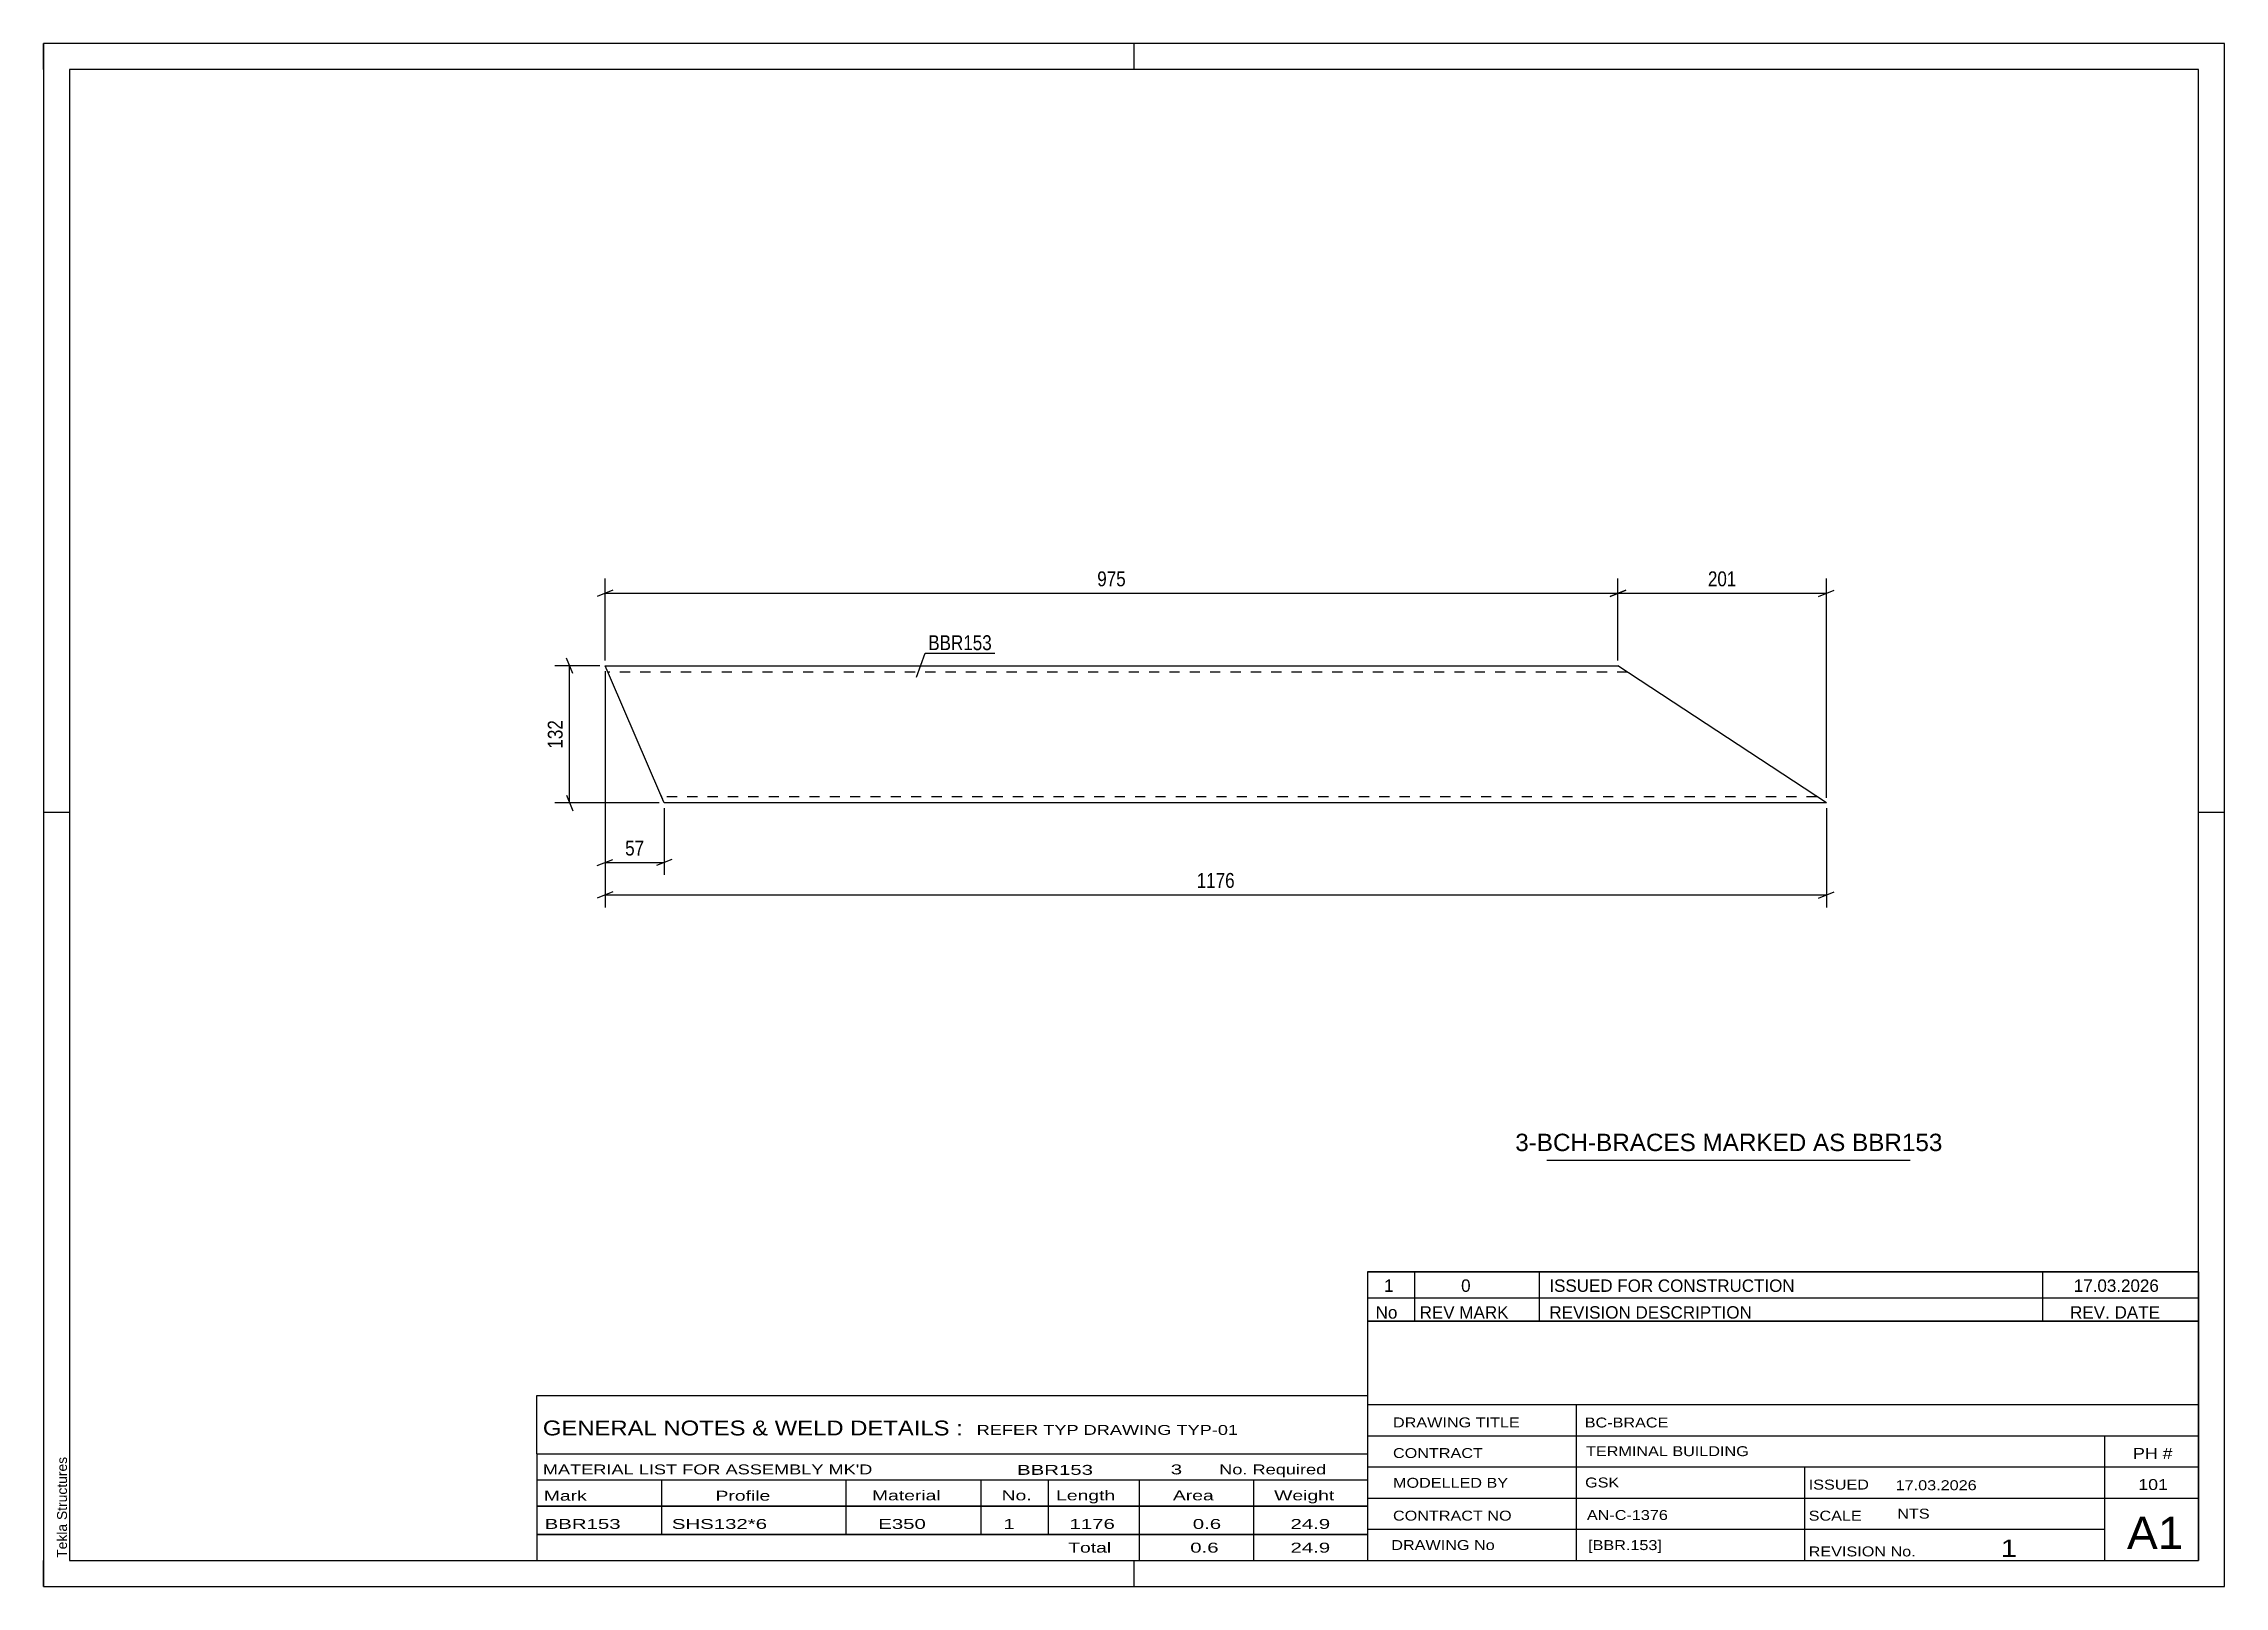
# Model space of a CAD drawing. Header units: millimetres. Extents: x 0 to 420, y 0 to 297.
import ezdxf

# ---------------------------------------------------------------- set-up
doc = ezdxf.new("R2010")
doc.units = ezdxf.units.MM
doc.linetypes.add('DXK_LINE_DOT2', pattern=[3.9198, 1.9599, -1.9599])
doc.styles.add('Arial', font='ARIAL.TTF', dxfattribs={"height": 0.2})
doc.styles.add('Arial Narrow', font='ARIALN.TTF', dxfattribs={"height": 0.2})

# ---------------------------------------------------------------- blocks, each defined once
blk = doc.blocks.new('Unknown-580740353-1161')
at = {"color": 5, "linetype": 'Continuous'}
for p, q in [((420, 297), (0, 297)), ((0, 297), (0, 0)), ((0, 292), (0, 297)), ((210, 292), (210, 297)), ((420, 0), (420, 297)), ((415, 292), (5, 292)), ((5, 292), (5, 5)), ((415, 5), (415, 292)), ((5, 149), (0, 149)), ((420, 149), (415, 149)), ((0, 0), (0, 5)), ((5, 5), (415, 5)), ((210, 0), (210, 5)), ((0, 0), (420, 0))]:
    blk.add_line(p, q, dxfattribs=at)
at = {"color": 174, "linetype": 'Continuous', "style": 'Arial'}
blk.add_text('Tekla Structures', height=1.9102, rotation=90, dxfattribs=at).set_placement((4.5, 5.5))
blk = doc.blocks.new('Part-580740353-1270 - 1252')
at = {"color": 2, "linetype": 'Continuous'}
for p, q in [((109.17, 174.82), (108.13, 177.22)), ((108.13, 177.22), (303.2, 177.22)), ((343.34, 150.82), (303.2, 177.22)), ((118.88, 152.3), (109.17, 174.82)), ((119.44, 151), (118.88, 152.3)), ((119.52, 150.82), (119.44, 151)), ((343.34, 150.82), (119.52, 150.82))]:
    blk.add_line(p, q, dxfattribs=at)
at = {"color": 7, "linetype": 'DXK_LINE_DOT2'}
for p, q in [((305.02, 176.02), (108.65, 176.02)), ((118.88, 152.3), (119.21, 151.52)), ((119, 152.02), (118.96, 152.11)), ((341.51, 152.02), (119, 152.02)), ((340.98, 152.37), (341.08, 152.3)), ((341.37, 152.11), (341.51, 152.02)), ((119.52, 150.82), (119.52, 150.82))]:
    blk.add_line(p, q, dxfattribs=at)
blk = doc.blocks.new('StraightDimension-580740353-1386 - 1252')
at = {"color": 7, "linetype": 'Continuous'}
for p, q in [((303.2, 178.22), (303.2, 194.03)), ((343.34, 151.82), (343.34, 194.03)), ((304.7, 191.78), (301.7, 190.58)), ((303.2, 191.18), (343.34, 191.18)), ((341.84, 190.58), (344.84, 191.78))]:
    blk.add_line(p, q, dxfattribs=at)
at = {"color": 0}
blk.add_wipeout([(326.61, 191.93), (326.61, 196.13), (319.93, 196.13), (319.93, 191.93)], dxfattribs=at)
at = {"color": 3, "style": 'Arial Narrow'}
blk.add_text('201', height=2.863, dxfattribs=at).set_placement((320.53, 192.53))
blk = doc.blocks.new('StraightDimension-580740353-1359 - 1252')
at = {"color": 7, "linetype": 'Continuous'}
for p, q in [((108.13, 176.22), (108.13, 130.72)), ((343.34, 149.82), (343.34, 130.72)), ((109.63, 133.72), (106.63, 132.52)), ((108.13, 133.12), (343.34, 133.12)), ((341.84, 132.52), (344.84, 133.72))]:
    blk.add_line(p, q, dxfattribs=at)
at = {"color": 0}
blk.add_wipeout([(229.99, 133.87), (229.99, 138.07), (221.48, 138.07), (221.48, 133.87)], dxfattribs=at)
at = {"color": 3, "style": 'Arial Narrow'}
blk.add_text('1176', height=2.863, dxfattribs=at).set_placement((222.08, 134.47))
blk = doc.blocks.new('StraightDimension-580740353-1387 - 1252')
at = {"color": 7, "linetype": 'Continuous'}
for p, q in [((108.13, 178.22), (108.13, 194.03)), ((303.2, 178.22), (303.2, 194.03)), ((109.63, 191.78), (106.63, 190.58)), ((108.13, 191.18), (303.2, 191.18)), ((301.7, 190.58), (304.7, 191.78))]:
    blk.add_line(p, q, dxfattribs=at)
at = {"color": 0}
blk.add_wipeout([(209.01, 191.93), (209.01, 196.13), (202.32, 196.13), (202.32, 191.93)], dxfattribs=at)
at = {"color": 3, "style": 'Arial Narrow'}
blk.add_text('975', height=2.863, dxfattribs=at).set_placement((202.92, 192.53))
blk = doc.blocks.new('StraightDimension-580740353-1415 - 1252')
at = {"color": 7, "linetype": 'Continuous'}
for p, q in [((108.13, 176.22), (108.13, 136.95)), ((119.52, 149.82), (119.52, 136.95)), ((106.63, 138.75), (109.63, 139.95)), ((108.13, 139.35), (119.52, 139.35)), ((121.02, 139.95), (118.02, 138.75))]:
    blk.add_line(p, q, dxfattribs=at)
at = {"color": 0}
blk.add_wipeout([(116.25, 140.1), (116.25, 144.3), (111.4, 144.3), (111.4, 140.1)], dxfattribs=at)
at = {"color": 3, "style": 'Arial Narrow'}
blk.add_text('57', height=2.863, dxfattribs=at).set_placement((112, 140.7))
blk = doc.blocks.new('StraightDimension-580740353-1431 - 1252')
at = {"color": 7, "linetype": 'Continuous'}
for p, q in [((107.13, 177.22), (98.46, 177.22)), ((101.91, 175.72), (100.71, 178.72)), ((101.31, 150.82), (101.31, 177.22)), ((100.71, 152.32), (101.91, 149.32)), ((118.52, 150.82), (98.46, 150.82))]:
    blk.add_line(p, q, dxfattribs=at)
at = {"color": 0}
blk.add_wipeout([(100.56, 167.36), (96.36, 167.36), (96.36, 160.68), (100.56, 160.68)], dxfattribs=at)
at = {"color": 3, "style": 'Arial Narrow'}
blk.add_text('132', height=2.863, rotation=90.0002, dxfattribs=at).set_placement((99.96, 161.28))
blk = doc.blocks.new('Unknown-580740353-1615')
at = {"color": 7, "linetype": 'Continuous'}
for p, q in [((95, 36.75), (255, 36.75)), ((95, 25.5), (95, 36.75)), ((255, 36.75), (255, 25.5)), ((95, 25.5), (255, 25.5)), ((95, 25.5), (95, 20.5)), ((255, 25.5), (255, 20.5)), ((95, 20.5), (255, 20.5)), ((95, 20.5), (95, 15.5)), ((119, 20.5), (119, 15.5)), ((154.5, 20.5), (154.5, 15.5)), ((180.5, 20.5), (180.5, 15.5)), ((193.5, 20.5), (193.5, 15.5)), ((211, 20.5), (211, 15.5)), ((233, 20.5), (233, 15.5)), ((255, 20.5), (255, 15.5)), ((95, 15.5), (255, 15.5)), ((95, 15.45), (95, 10.05)), ((95, 15.45), (255, 15.45)), ((119, 15.5), (119, 10)), ((154.5, 15.5), (154.5, 10)), ((180.5, 15.5), (180.5, 10)), ((193.5, 15.5), (193.5, 10)), ((211, 15.5), (211, 10)), ((233, 15.5), (233, 10)), ((255, 15.45), (255, 10.05)), ((95, 10.05), (255, 10.05)), ((95, 10), (255, 10)), ((95, 10), (95, 5)), ((211, 10), (211, 5)), ((233, 10), (233, 5)), ((255, 10), (255, 5)), ((95, 5), (255, 5))]:
    blk.add_line(p, q, dxfattribs=at)
at = {"color": 7, "style": 'Arial Narrow'}
for s, height, width, p in [('GENERAL NOTES & WELD DETAILS :', 2.8633, 1.4, (96.15, 29.06)), ('REFER TYP DRAWING TYP-01', 1.9089, 1.6, (179.7, 29.16)), ("MATERIAL LIST FOR ASSEMBLY MK'D", 1.9089, 1.6, (96.15, 21.56)), ('BBR153', 1.909, 1.794707, (187.48, 21.47)), ('3', 1.91, 1.794707, (217.08, 21.56)), ('No. Required', 1.9089, 1.6, (226.41, 21.56)), ('Mark', 1.909, 1.7, (96.34, 16.5)), ('Profile', 1.909, 1.7, (129.41, 16.5)), ('Material', 1.909, 1.7, (159.54, 16.56)), ('No.', 1.909, 1.7, (184.5, 16.56)), ('Length', 1.909, 1.7, (195, 16.56)), ('Area', 1.909, 1.7, (217.5, 16.56)), ('Weight', 1.909, 1.7, (237, 16.56))]:
    blk.add_text(s, height=height, dxfattribs=dict(at, width=width)).set_placement(p)
at = {"color": 7, "linetype": 'Continuous', "style": 'Arial Narrow'}
for s, height, width, p in [('BBR153', 1.909, 1.794707, (96.5, 11.06)), ('SHS132*6', 1.909, 1.794707, (121, 11.06)), ('E350', 1.909, 1.794707, (160.74, 11.06)), ('1', 1.91, 1.794707, (184.86, 11.06)), ('1176', 1.909, 1.794707, (197.58, 11.06)), ('0.6', 1.909, 1.794707, (221.32, 11.06)), ('24.9', 1.909, 1.794707, (240.14, 11.06)), ('Total', 1.909, 1.7, (197.33, 6.5)), ('0.6', 1.909, 1.794707, (220.83, 6.5)), ('24.9', 1.909, 1.794707, (240.14, 6.5))]:
    blk.add_text(s, height=height, dxfattribs=dict(at, width=width)).set_placement(p)
blk = doc.blocks.new('Unknown-580740353-1613')
at = {"color": 7, "linetype": 'Continuous'}
for p, q in [((255, 51.05), (255, 5)), ((255, 51.05), (415, 51.05)), ((415, 51), (415, 5)), ((255, 35), (415, 35)), ((295.14, 35), (295.14, 5)), ((255, 29), (415, 29)), ((397, 5.05), (397, 29.05)), ((255, 23), (415, 23)), ((339.14, 23), (339.14, 5)), ((255, 17), (415, 17)), ((255, 11), (397, 11)), ((255, 5), (415, 5))]:
    blk.add_line(p, q, dxfattribs=at)
at = {"color": 7, "style": 'Arial Narrow'}
for s, height, width, p in [('DRAWING TITLE', 1.9089, 1.425378, (259.88, 30.61)), ('BC-BRACE', 1.909, 1.425378, (296.81, 30.59)), ('CONTRACT', 1.909, 1.425378, (259.88, 24.71)), ('TERMINAL BUILDING', 1.9089, 1.425378, (297.06, 25.07)), ('MODELLED BY', 1.9089, 1.425378, (259.88, 18.98)), ('GSK', 1.909, 1.425378, (296.88, 19.04)), ('ISSUED', 1.909, 1.425378, (339.94, 18.64)), ('17.03.2026', 1.909, 1.425378, (356.69, 18.52)), ('CONTRACT NO', 1.9089, 1.425378, (259.88, 12.66)), ('AN-C-1376', 1.909, 1.425378, (297.23, 12.78)), ('SCALE', 1.909, 1.425378, (339.94, 12.65)), ('A1', 6.204, 1.25, (401.24, 7.2)), ('DRAWING No', 1.909, 1.425378, (259.56, 7)), ('[BBR.153]', 1.909, 1.425378, (297.46, 6.99)), ('1', 3.34, 1.5, (376.91, 5.68)), ('REVISION No.', 1.9089, 1.425378, (339.94, 5.77))]:
    blk.add_text(s, height=height, dxfattribs=dict(at, width=width)).set_placement(p)
at = {"color": 7, "linetype": 'Continuous', "style": 'Arial Narrow'}
for s, height, width, p in [('PH #', 2.1, 1.42538, (402.4, 24.55)), ('101', 2.1, 1.42538, (403.41, 18.55)), ('NTS', 1.909, 1.425378, (357, 13.05))]:
    blk.add_text(s, height=height, dxfattribs=dict(at, width=width)).set_placement(p)
blk = doc.blocks.new('Unknown-580740353-1614')
at = {"color": 7, "linetype": 'Continuous'}
for p, q in [((255, 60.55), (415, 60.55)), ((415, 60.55), (255, 60.55)), ((255, 60.55), (255, 55.55)), ((264, 60.55), (264, 55.55)), ((288, 60.55), (288, 55.55)), ((385, 60.55), (385, 55.55)), ((415, 60.55), (415, 55.55)), ((255, 55.55), (415, 55.55)), ((255, 55.55), (255, 51.05)), ((255, 55.55), (415, 55.55)), ((264, 55.55), (264, 51.05)), ((288, 55.55), (288, 51.05)), ((385, 55.55), (385, 51.05)), ((415, 55.55), (415, 51.05)), ((415, 51.05), (255, 51.05))]:
    blk.add_line(p, q, dxfattribs=at)
at = {"color": 7, "linetype": 'Continuous', "style": 'Arial Narrow'}
for s, height, width, p in [('1', 2.39, 1.196471, (258.16, 56.7)), ('0', 2.39, 1.196471, (273, 56.7)), ('ISSUED FOR CONSTRUCTION', 2.3861, 1.196471, (290, 56.7)), ('17.03.2026', 2.386, 1.196471, (391, 56.7)), ('No', 2.386, 1.2, (256.54, 51.55)), ('REV MARK', 2.386, 1.2, (265, 51.55)), ('REVISION DESCRIPTION', 2.3861, 1.2, (290, 51.55)), ('REV. DATE', 2.386, 1.2, (390.28, 51.55))]:
    blk.add_text(s, height=height, dxfattribs=dict(at, width=width)).set_placement(p)
blk = doc.blocks.new('Unknown-580740353-1616')
at = {"color": 7, "linetype": 'Continuous'}
blk.add_line((289.5, 82.05), (359.5, 82.05), dxfattribs=at)
at = {"color": 7, "style": 'Arial'}
blk.add_text('3-BCH-BRACES MARKED AS BBR153', height=3.3428, dxfattribs=at).set_placement((283.43, 83.8))
blk = doc.blocks.new('Mark-580740353-1265 - 1252')
at = {"color": 0}
blk.add_wipeout([(182.62, 180.24), (182.62, 183.24), (170.38, 183.24), (170.38, 180.24)], dxfattribs=at)
blk.add_wipeout([(182.62, 180.24), (182.62, 183.24), (170.38, 183.24), (170.38, 180.24)], dxfattribs=at)
at = {"color": 30, "linetype": 'Continuous'}
for p, q in [((168.13, 175.01), (169.78, 179.64)), ((169.78, 179.64), (183.22, 179.64))]:
    blk.add_line(p, q, dxfattribs=at)
at = {"color": 3, "style": 'Arial Narrow'}
blk.add_text('BBR153', height=2.863, dxfattribs=at).set_placement((170.38, 180.24))

msp = doc.modelspace()

# ---------------------------------------------------------------- block references
for name in ['Unknown-580740353-1161', 'Part-580740353-1270 - 1252', 'Unknown-580740353-1616', 'Unknown-580740353-1614', 'Unknown-580740353-1613', 'Unknown-580740353-1615']:
    msp.add_blockref(name, (0, 0))

# ---------------------------------------------------------------- next in the draw order: block references
msp.add_blockref('StraightDimension-580740353-1386 - 1252', (0, 0))

# ---------------------------------------------------------------- next in the draw order: block references
msp.add_blockref('StraightDimension-580740353-1359 - 1252', (0, 0))

# ---------------------------------------------------------------- next in the draw order: block references
msp.add_blockref('StraightDimension-580740353-1387 - 1252', (0, 0))

# ---------------------------------------------------------------- next in the draw order: block references
for name in ['Mark-580740353-1265 - 1252', 'StraightDimension-580740353-1415 - 1252']:
    msp.add_blockref(name, (0, 0))

# ---------------------------------------------------------------- next in the draw order: block references
msp.add_blockref('StraightDimension-580740353-1431 - 1252', (0, 0))

doc.saveas('drawing.dxf')
